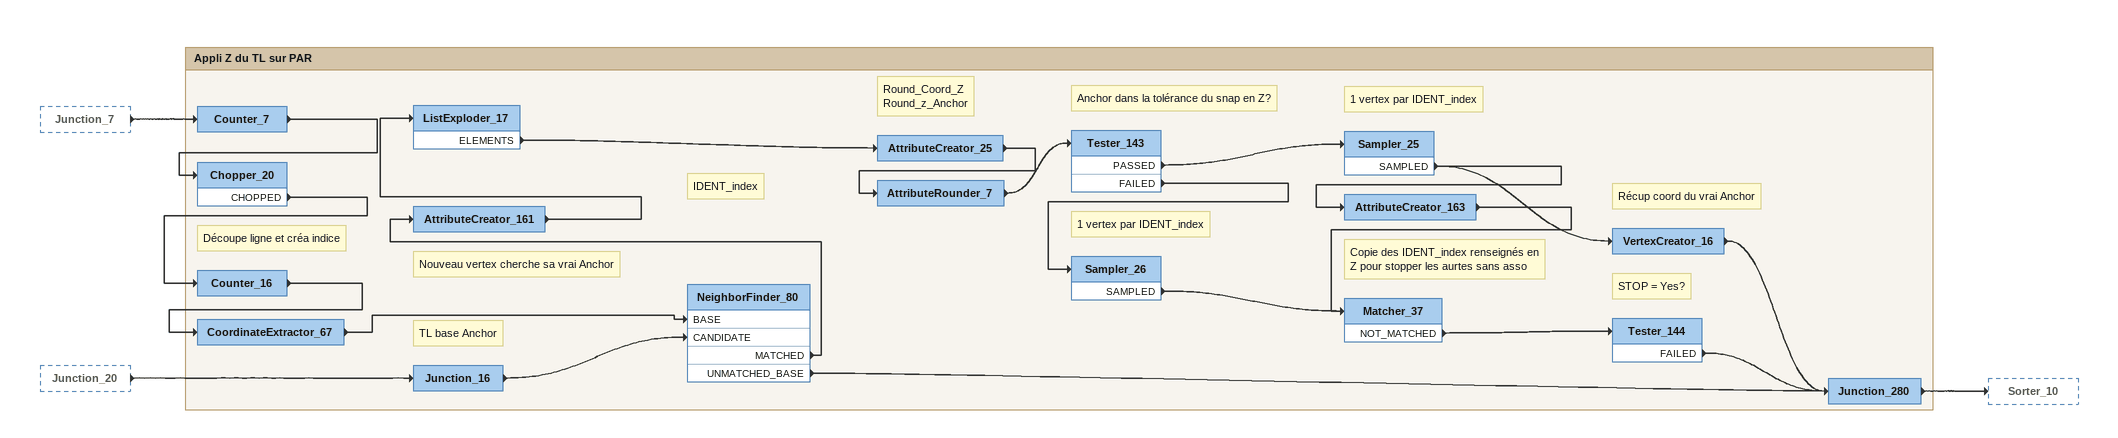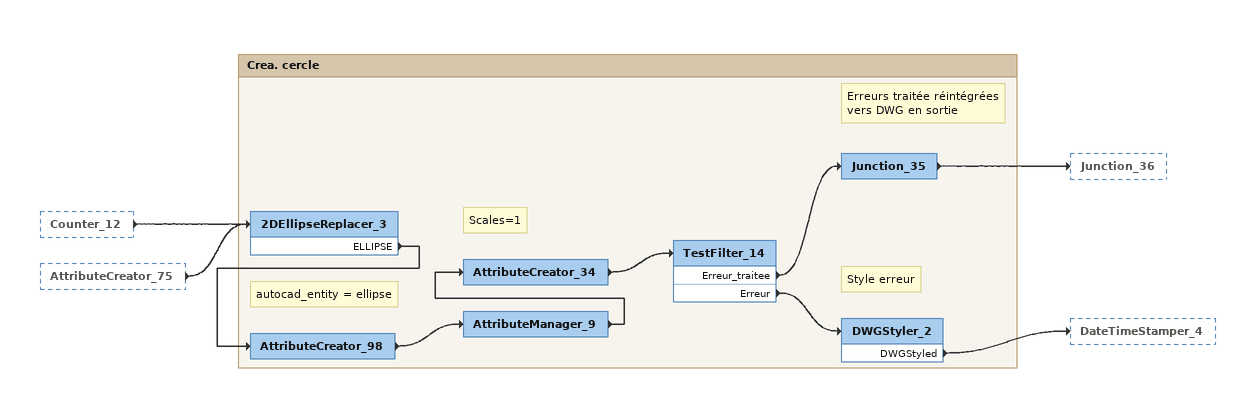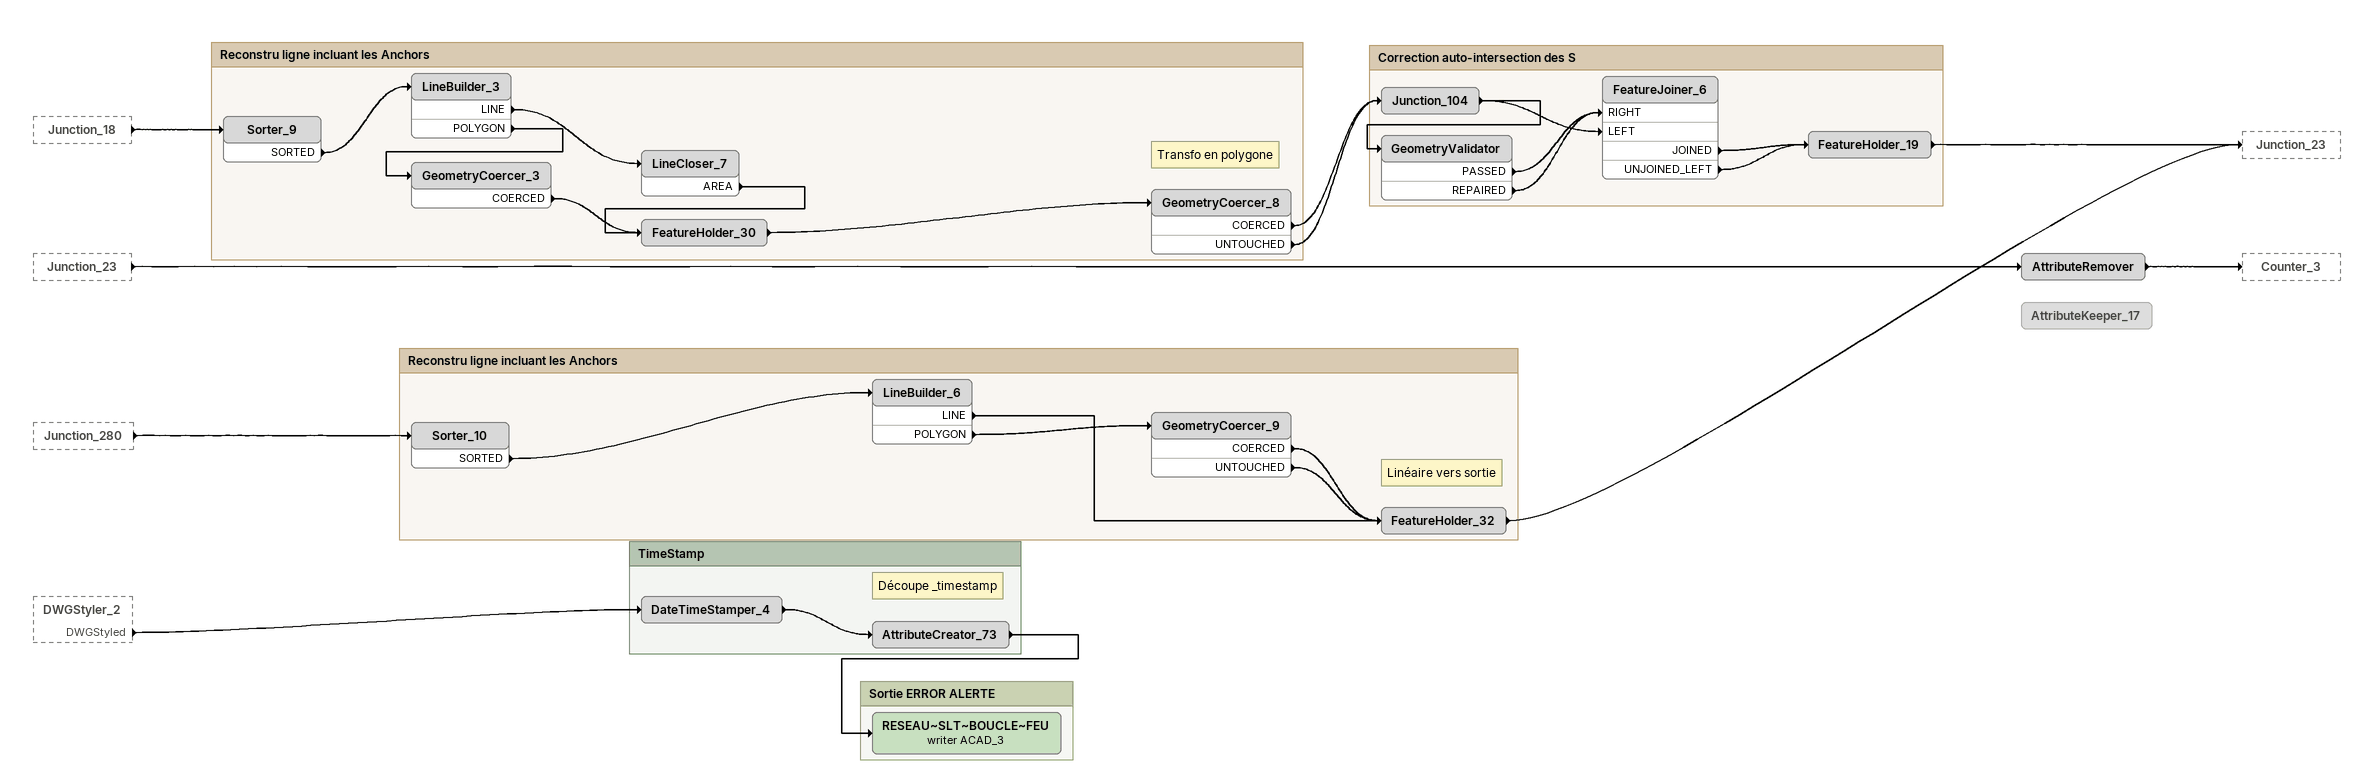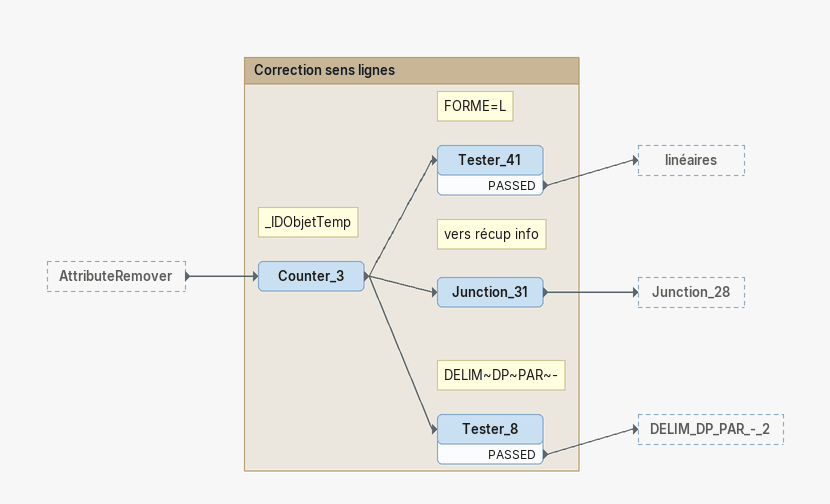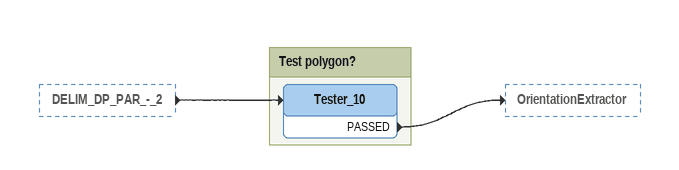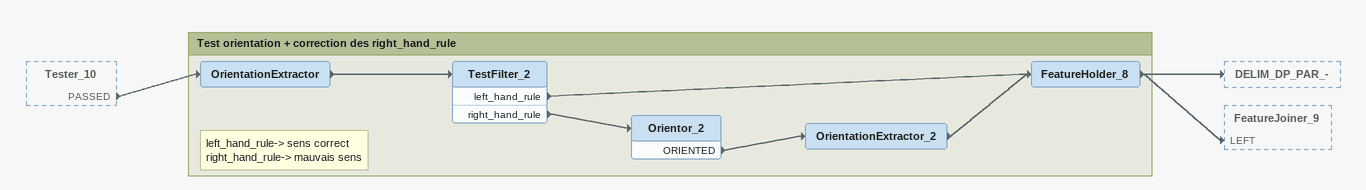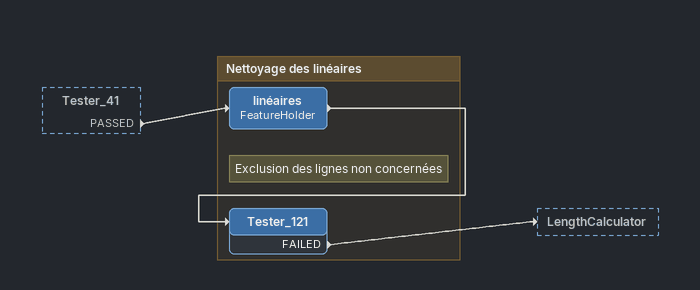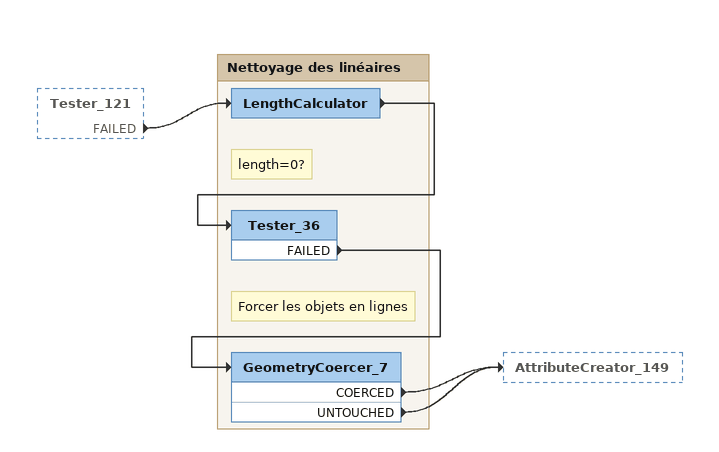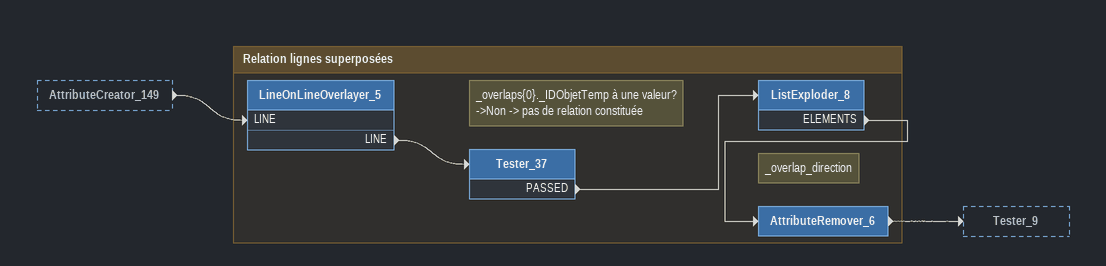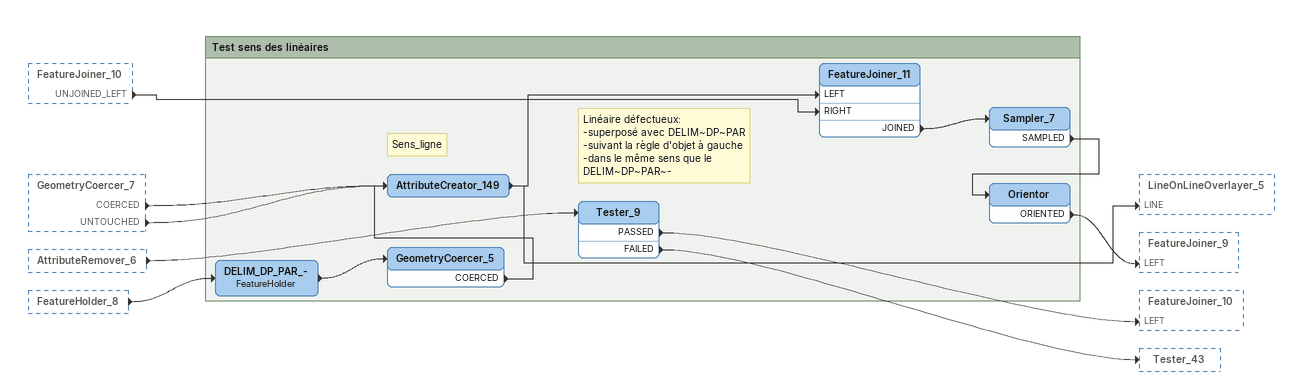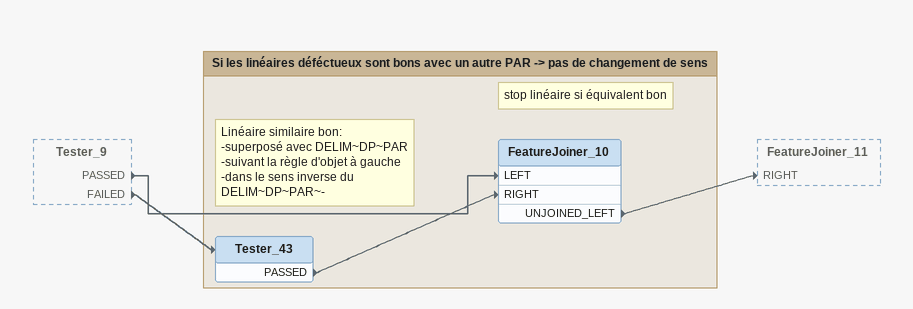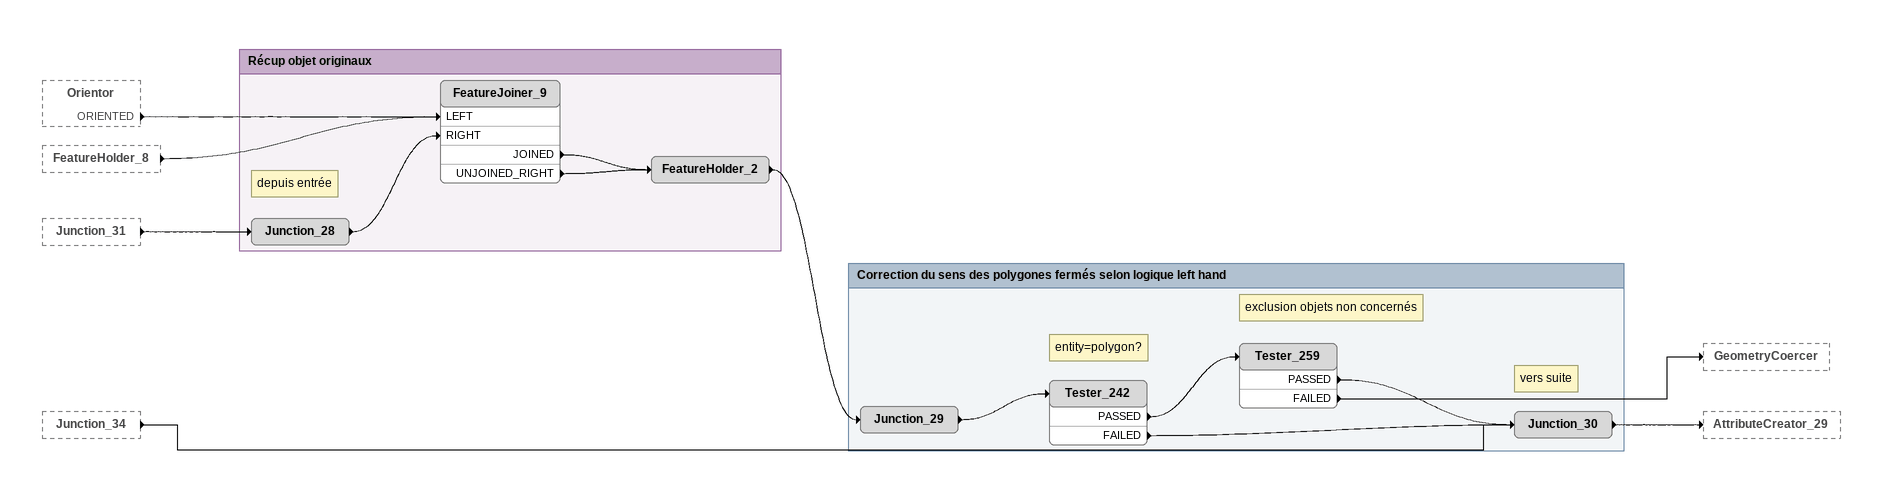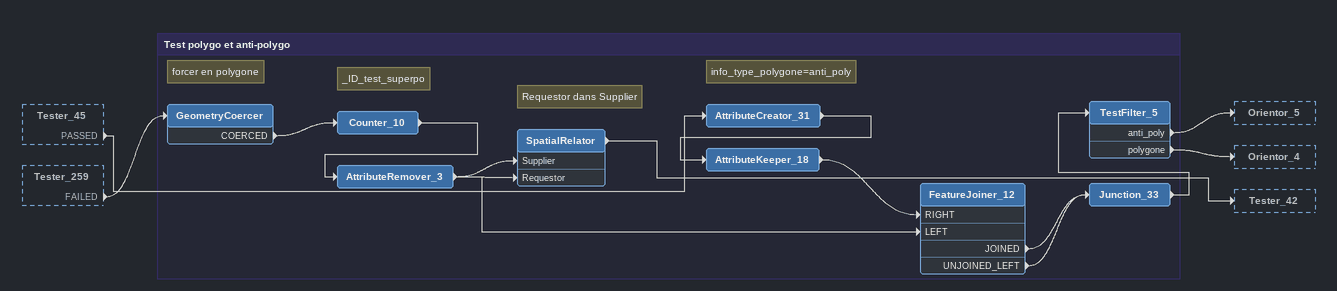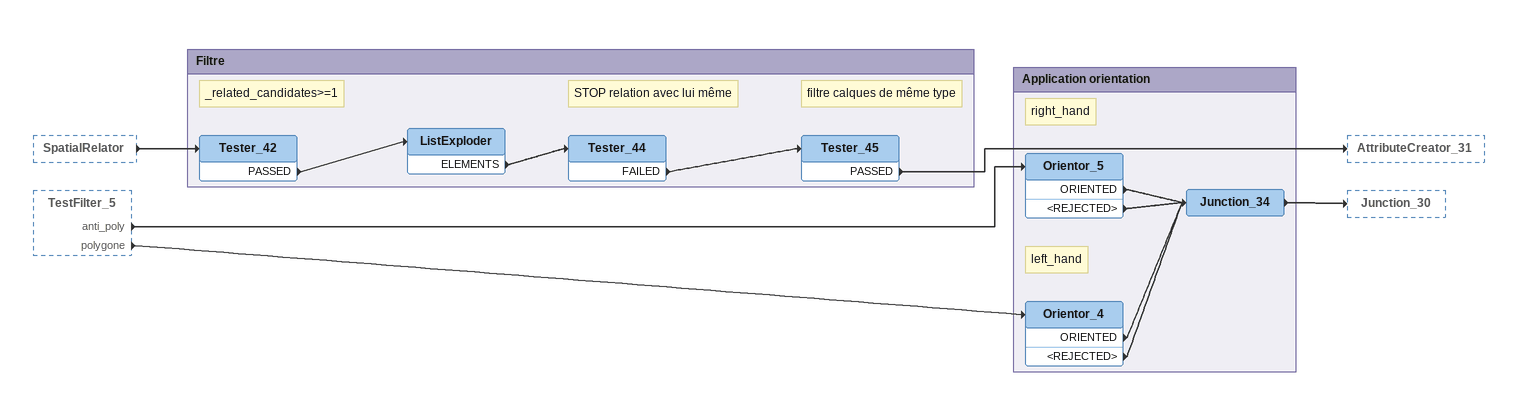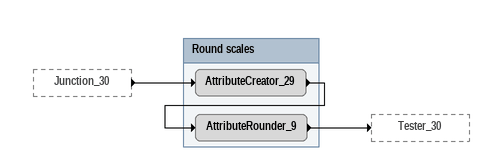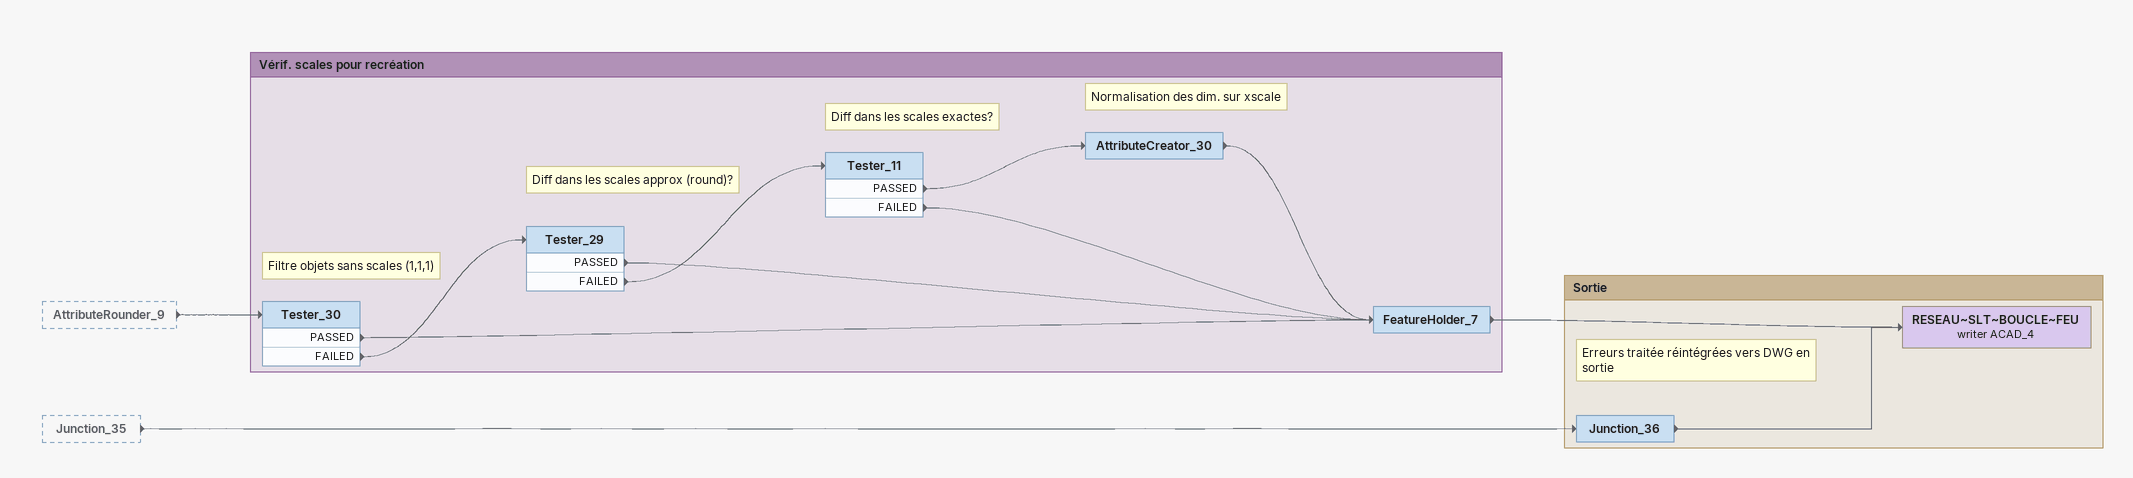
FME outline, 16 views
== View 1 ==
Junction_7 [outside]
    -> Counter_7
Junction_20 [outside]
    -> Junction_16

Bookmark: Appli Z du TL sur PAR
Note: TL base Anchor
Junction_16
    -> NeighborFinder_80 [CANDIDATE]
Counter_7
    -> Chopper_20
Chopper_20
    CHOPPED -> Counter_16
Note: Découpe ligne et créa indice
Counter_16
    -> CoordinateExtractor_67
CoordinateExtractor_67
    -> NeighborFinder_80 [BASE]
Note: Nouveau vertex cherche sa vrai Anchor
NeighborFinder_80
    MATCHED -> AttributeCreator_161
    UNMATCHED_BASE -> Junction_280
Note: IDENT_index
AttributeCreator_161
    -> ListExploder_17
ListExploder_17
    ELEMENTS -> AttributeCreator_25
Note: Round_Coord_Z / Round_z_Anchor
AttributeCreator_25
    -> AttributeRounder_7
AttributeRounder_7
    -> Tester_143
Note: Anchor dans la tolérance du snap en Z?
Tester_143
    PASSED -> Sampler_25
    FAILED -> Sampler_26
Note: 1 vertex par IDENT_index
Sampler_25
    SAMPLED -> VertexCreator_16
    SAMPLED -> AttributeCreator_163
Note: Copie des IDENT_index renseignés en Z pour stopper les aurtes sans asso
AttributeCreator_163
    -> Matcher_37
Note: Récup coord du vrai Anchor
VertexCreator_16
    -> Junction_280
Note: 1 vertex par IDENT_index
Sampler_26
    SAMPLED -> Matcher_37
Matcher_37
    NOT_MATCHED -> Tester_144
Note: STOP = Yes?
Tester_144
    FAILED -> Junction_280
Junction_280
    -> Sorter_10

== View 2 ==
Counter_12 [outside]
    -> 2DEllipseReplacer_3
AttributeCreator_75 [outside]
    -> 2DEllipseReplacer_3

Bookmark: Crea. cercle
2DEllipseReplacer_3
    ELLIPSE -> AttributeCreator_98
Note: autocad_entity = ellipse
AttributeCreator_98
    -> AttributeManager_9
AttributeManager_9
    -> AttributeCreator_34
Note: Scales=1
AttributeCreator_34
    -> TestFilter_14
TestFilter_14
    Erreur_traitee -> Junction_35
    Erreur -> DWGStyler_2
Note: Erreurs traitée réintégrées vers DWG en sortie
Junction_35
    -> Junction_36
Note: Style erreur
DWGStyler_2
    DWGStyled -> DateTimeStamper_4

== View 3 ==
Junction_18 [outside]
    -> Sorter_9
Junction_23 [outside]
    -> AttributeRemover
Junction_280 [outside]
    -> Sorter_10
DWGStyler_2 [outside]
    DWGStyled -> DateTimeStamper_4
AttributeRemover
    -> Counter_3
AttributeKeeper_17 [off]

Bookmark: Reconstru ligne incluant les Anchors
Sorter_10
    SORTED -> LineBuilder_6
LineBuilder_6
    LINE -> FeatureHolder_32
    POLYGON -> GeometryCoercer_9
GeometryCoercer_9
    COERCED -> FeatureHolder_32
    UNTOUCHED -> FeatureHolder_32
Note: Linéaire vers sortie
FeatureHolder_32
    -> Junction_23

Bookmark: TimeStamp
DateTimeStamper_4
    -> AttributeCreator_73
Note: Découpe _timestamp
AttributeCreator_73
    -> RESEAU~SLT~BOUCLE~FEU (writer ACAD_3)

Bookmark: Sortie ERROR ALERTE
RESEAU~SLT~BOUCLE~FEU (writer ACAD_3)

Bookmark: Reconstru ligne incluant les Anchors
Sorter_9
    SORTED -> LineBuilder_3
LineBuilder_3
    LINE -> LineCloser_7
    POLYGON -> GeometryCoercer_3
LineCloser_7
    AREA -> FeatureHolder_30
GeometryCoercer_3
    COERCED -> FeatureHolder_30
FeatureHolder_30
    -> GeometryCoercer_8
Note: Transfo en polygone
GeometryCoercer_8
    COERCED -> Junction_104
    UNTOUCHED -> Junction_104

Bookmark: Correction auto-intersection des S
Junction_104
    -> GeometryValidator
    -> FeatureJoiner_6 [LEFT]
GeometryValidator
    PASSED -> FeatureJoiner_6 [RIGHT]
    REPAIRED -> FeatureJoiner_6 [RIGHT]
FeatureJoiner_6
    JOINED -> FeatureHolder_19
    UNJOINED_LEFT -> FeatureHolder_19
FeatureHolder_19
    -> Junction_23

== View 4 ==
AttributeRemover [outside]
    -> Counter_3

Bookmark: Correction sens lignes
Note: _IDObjetTemp
Counter_3
    -> Tester_8
    -> Junction_31
    -> Tester_41
Note: FORME=L
Tester_41
    PASSED -> linéaires
Note: vers récup info
Junction_31
    -> Junction_28
Note: DELIM~DP~PAR~-
Tester_8
    PASSED -> DELIM_DP_PAR_-_2

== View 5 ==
DELIM_DP_PAR_-_2 [outside]
    -> Tester_10

Bookmark: Test polygon?
Tester_10
    PASSED -> OrientationExtractor

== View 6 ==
Tester_10 [outside]
    PASSED -> OrientationExtractor

Bookmark: Test orientation + correction des right_hand_rule
Note: left_hand_rule-> sens correct / right_hand_rule-> mauvais sens
OrientationExtractor
    -> TestFilter_2
TestFilter_2
    left_hand_rule -> FeatureHolder_8
    right_hand_rule -> Orientor_2
Orientor_2
    ORIENTED -> OrientationExtractor_2
OrientationExtractor_2
    -> FeatureHolder_8
FeatureHolder_8
    -> DELIM_DP_PAR_-
    -> FeatureJoiner_9 [LEFT]

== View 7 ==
Tester_41 [outside]
    PASSED -> linéaires

Bookmark: Nettoyage des linéaires
linéaires: FeatureHolder
    -> Tester_121
Note: Exclusion des lignes non concernées
Tester_121
    FAILED -> LengthCalculator

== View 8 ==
Tester_121 [outside]
    FAILED -> LengthCalculator

Bookmark: Nettoyage des linéaires
LengthCalculator
    -> Tester_36
Note: length=0?
Tester_36
    FAILED -> GeometryCoercer_7
Note: Forcer les objets en lignes
GeometryCoercer_7
    COERCED -> AttributeCreator_149
    UNTOUCHED -> AttributeCreator_149

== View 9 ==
AttributeCreator_149 [outside]
    -> LineOnLineOverlayer_5 [LINE]

Bookmark: Relation lignes superposées
LineOnLineOverlayer_5
    LINE -> Tester_37
Note: _overlaps{0}._IDObjetTemp à une valeur? / ->Non -> pas de relation constituée
Tester_37
    PASSED -> ListExploder_8
ListExploder_8
    ELEMENTS -> AttributeRemover_6
Note: _overlap_direction
AttributeRemover_6
    -> Tester_9

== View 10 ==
FeatureJoiner_10 [outside]
    UNJOINED_LEFT -> FeatureJoiner_11 [RIGHT]
GeometryCoercer_7 [outside]
    COERCED -> AttributeCreator_149
    UNTOUCHED -> AttributeCreator_149
AttributeRemover_6 [outside]
    -> Tester_9
FeatureHolder_8 [outside]
    -> DELIM_DP_PAR_-

Bookmark: Test sens des linéaires
DELIM_DP_PAR_-: FeatureHolder
    -> GeometryCoercer_5
GeometryCoercer_5
    COERCED -> AttributeCreator_149
Note: Sens_ligne
AttributeCreator_149
    -> LineOnLineOverlayer_5 [LINE]
    -> FeatureJoiner_11 [LEFT]
Note: Linéaire défectueux: / -superposé avec DELIM~DP~PAR / -suivant la règle d'objet à gauche / -dans le même sens que le DELIM~DP~PAR~-
Tester_9
    PASSED -> FeatureJoiner_10 [LEFT]
    FAILED -> Tester_43
FeatureJoiner_11
    JOINED -> Sampler_7
Sampler_7
    SAMPLED -> Orientor
Orientor
    ORIENTED -> FeatureJoiner_9 [LEFT]

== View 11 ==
Tester_9 [outside]
    PASSED -> FeatureJoiner_10 [LEFT]
    FAILED -> Tester_43

Bookmark: Si les linéaires déféctueux sont bons avec un autre PAR -> pas de changement de sens
Note: Linéaire similaire bon: / -superposé avec DELIM~DP~PAR / -suivant la règle d'objet à gauche / -dans le sens inverse du DELIM~DP~PAR~-
Tester_43
    PASSED -> FeatureJoiner_10 [RIGHT]
Note: stop linéaire si équivalent bon
FeatureJoiner_10
    UNJOINED_LEFT -> FeatureJoiner_11 [RIGHT]

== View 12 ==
Orientor [outside]
    ORIENTED -> FeatureJoiner_9 [LEFT]
FeatureHolder_8 [outside]
    -> FeatureJoiner_9 [LEFT]
Junction_31 [outside]
    -> Junction_28
Junction_34 [outside]
    -> Junction_30

Bookmark: Récup objet originaux
Note: depuis entrée
Junction_28
    -> FeatureJoiner_9 [RIGHT]
FeatureJoiner_9
    JOINED -> FeatureHolder_2
    UNJOINED_RIGHT -> FeatureHolder_2
FeatureHolder_2
    -> Junction_29

Bookmark: Correction du sens des polygones fermés selon logique left hand
Junction_29
    -> Tester_242
Note: entity=polygon?
Tester_242
    PASSED -> Tester_259
    FAILED -> Junction_30
Note: exclusion objets non concernés
Tester_259
    PASSED -> Junction_30
    FAILED -> GeometryCoercer
Note: vers suite
Junction_30
    -> AttributeCreator_29

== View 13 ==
Tester_45 [outside]
    PASSED -> AttributeCreator_31
Tester_259 [outside]
    FAILED -> GeometryCoercer

Bookmark: Test polygo et anti-polygo
Note: forcer en polygone
GeometryCoercer
    COERCED -> Counter_10
Note: _ID_test_superpo
Counter_10
    -> AttributeRemover_3
AttributeRemover_3
    -> SpatialRelator [Supplier]
    -> SpatialRelator [Requestor]
    -> FeatureJoiner_12 [LEFT]
Note: Requestor dans Supplier
SpatialRelator
    -> Tester_42
Note: info_type_polygone=anti_poly
AttributeCreator_31
    -> AttributeKeeper_18
AttributeKeeper_18
    -> FeatureJoiner_12 [RIGHT]
FeatureJoiner_12
    JOINED -> Junction_33
    UNJOINED_LEFT -> Junction_33
Junction_33
    -> TestFilter_5
TestFilter_5
    anti_poly -> Orientor_5
    polygone -> Orientor_4

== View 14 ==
SpatialRelator [outside]
    -> Tester_42
TestFilter_5 [outside]
    anti_poly -> Orientor_5
    polygone -> Orientor_4

Bookmark: Filtre
Note: _related_candidates>=1
Tester_42
    PASSED -> ListExploder
ListExploder
    ELEMENTS -> Tester_44
Note: STOP relation avec lui même
Tester_44
    FAILED -> Tester_45
Note: filtre calques de même type
Tester_45
    PASSED -> AttributeCreator_31

Bookmark: Application orientation
Note: right_hand
Orientor_5
    ORIENTED -> Junction_34
    <REJECTED> -> Junction_34
Note: left_hand
Orientor_4
    ORIENTED -> Junction_34
    <REJECTED> -> Junction_34
Junction_34
    -> Junction_30

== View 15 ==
Junction_30 [outside]
    -> AttributeCreator_29

Bookmark: Round scales
AttributeCreator_29
    -> AttributeRounder_9
AttributeRounder_9
    -> Tester_30

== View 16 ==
AttributeRounder_9 [outside]
    -> Tester_30
Junction_35 [outside]
    -> Junction_36

Bookmark: Sortie
Note: Erreurs traitée réintégrées vers DWG en sortie
Junction_36
    -> RESEAU~SLT~BOUCLE~FEU (writer ACAD_4)
RESEAU~SLT~BOUCLE~FEU (writer ACAD_4)

Bookmark: Vérif. scales pour recréation
Note: Filtre objets sans scales (1,1,1)
Tester_30
    PASSED -> FeatureHolder_7
    FAILED -> Tester_29
Note: Diff dans les scales approx (round)?
Tester_29
    PASSED -> FeatureHolder_7
    FAILED -> Tester_11
Note: Diff dans les scales exactes?
Tester_11
    PASSED -> AttributeCreator_30
    FAILED -> FeatureHolder_7
Note: Normalisation des dim. sur xscale
AttributeCreator_30
    -> FeatureHolder_7
FeatureHolder_7
    -> RESEAU~SLT~BOUCLE~FEU (writer ACAD_4)
